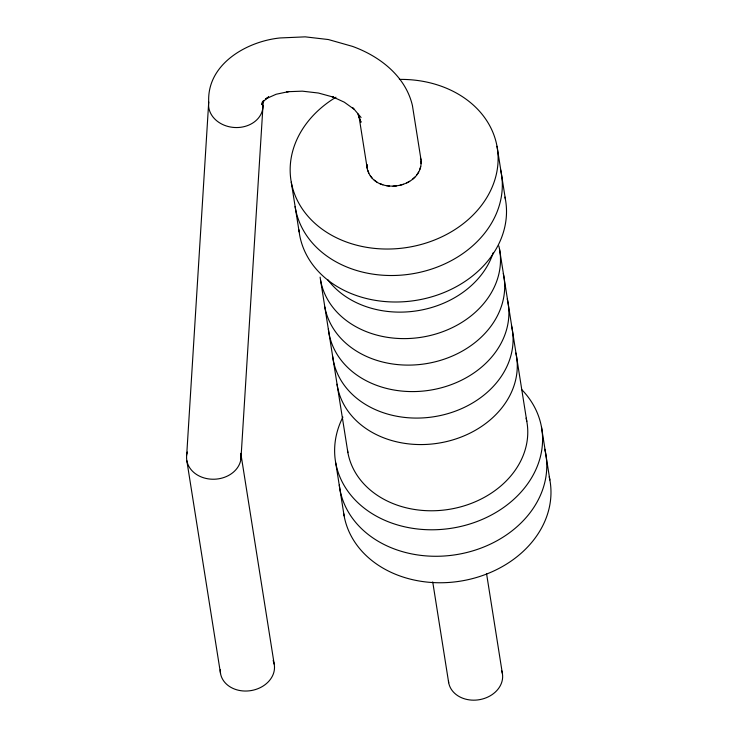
<?xml version="1.0" encoding="UTF-8"?>
<svg xmlns="http://www.w3.org/2000/svg" width="737" height="737" viewBox="0 0 737 737"><rect width="100%" height="100%" fill="white"/><g stroke="black" fill="none" stroke-linecap="round" stroke-linejoin="round"><path stroke-width="1.11" d="M186.71 454.913L208.718 102.102C206.802 64.064 246.932 41.272 280.078 37.956L305.182 36.85L328.398 39.549L352.452 46.376C379.739 56.224 405.571 76.169 412.425 105.557L420.974 159.533C424.282 188.479 374.212 196.991 367.302 168.893L359.076 116.925L360.992 122.259L357.648 113.424M240.925 459.123L263.275 101.144M420.716 166.516L419.85 169.344M421.057 163.632L421.002 160.767M262.547 101.853L261.69 104.626L263.846 100.776M418.616 172.099L416.902 174.697M263.514 100.554L262.225 102.323L268.609 97.026M414.848 177.147L412.398 179.34M409.68 181.311L406.649 182.942M268.609 96.897L265.421 99.025L276.145 94.253L289.079 91.508L286.619 91.757L302.308 91.158L318.402 93.028L333.787 97.238L331.917 96.492L344.299 102.185L354.239 109.352M403.443 184.305L400.053 185.282M396.57 185.936L393.042 186.175M389.541 186.093L386.114 185.577M382.816 184.747L379.739 183.522M376.865 182.011L374.332 180.15M372.093 178.059L370.287 175.692M352.756 107.565L361.075 117.505M368.822 173.158L367.855 170.45M420.422 157.967L420.974 159.533M367.275 167.649L367.219 164.784L367.302 168.893M497.014 146.276L505.407 199.248M541.483 427.036L549.866 480.008M499.539 249.263L526.808 421.426M486.567 573.69L502.358 673.369M432.72 581.908L448.686 682.729M320.623 280.456L347.892 452.61M291.262 182.14L299.655 235.112A104.433 84.276 -9 0 0 419.021 299.848A104.433 84.276 -9 0 0 504.974 197.101M335.731 462.9L344.124 515.872M274.219 664.23L240.815 453.338A27.269 22.211 -2.8 0 1 214.246 479.225A27.269 22.211 -2.8 0 1 186.737 454.913M186.83 460.708L220.547 673.59M507.231 298.946A90.808 73.276 -9 0 1 430.961 390.039A90.808 73.276 -9 0 1 328.37 328.978M511.423 325.432A90.808 73.276 -9 0 1 435.853 416.414A90.808 73.276 -9 0 1 332.7 356.588M503.288 273.556A90.808 73.276 -9 0 1 428.823 363.194A90.808 73.276 -9 0 1 324.814 306.942M498.838 245.974A90.808 73.276 -9 0 1 423.259 336.947A90.808 73.276 -9 0 1 320.116 277.13M493.246 252.616A90.808 73.276 -9 0 1 417.759 310.682A90.808 73.276 -9 0 1 327.615 279.48M299.139 231.869A104.433 84.276 -9 0 1 298.881 229.677M500.543 169.547A104.433 84.276 -9 0 1 414.166 273.482A104.433 84.276 -9 0 1 295.104 206.471M399.371 79.403A104.433 84.276 -9 0 1 491.487 188.672A104.433 84.276 -9 0 1 329.725 234.154A104.433 84.276 -9 0 1 335.952 97.229M549.203 476.793A104.433 84.276 -9 0 1 462.827 580.728A104.433 84.276 -9 0 1 343.764 513.717M544.744 449.229A104.433 84.276 -9 0 1 457.963 554.362A104.433 84.276 -9 0 1 339.278 485.047M521.768 389.633A104.433 84.276 -9 0 1 451.155 528.3A104.433 84.276 -9 0 1 342.908 417.059M526.107 418.137A90.808 73.276 -9 0 1 451.219 508.991A90.808 73.276 -9 0 1 347.532 450.408M515.872 353.014A90.808 73.276 -9 0 1 440.044 442.9A90.808 73.276 -9 0 1 337.039 384.189M501.611 670.587A27.241 21.981 -9 0 1 480.063 699.57A27.241 21.981 -9 0 1 448.446 680.831M273.123 660.545A27.241 21.981 -9 0 1 251.335 690.541A27.241 21.981 -9 0 1 220.262 669.758M186.903 453.955A27.269 22.211 -2.8 0 1 187.373 452.048M262.98 105.446A27.241 22.303 3.7 0 1 234.412 127.492A27.241 22.303 3.7 0 1 208.718 102.102"/></g></svg>
